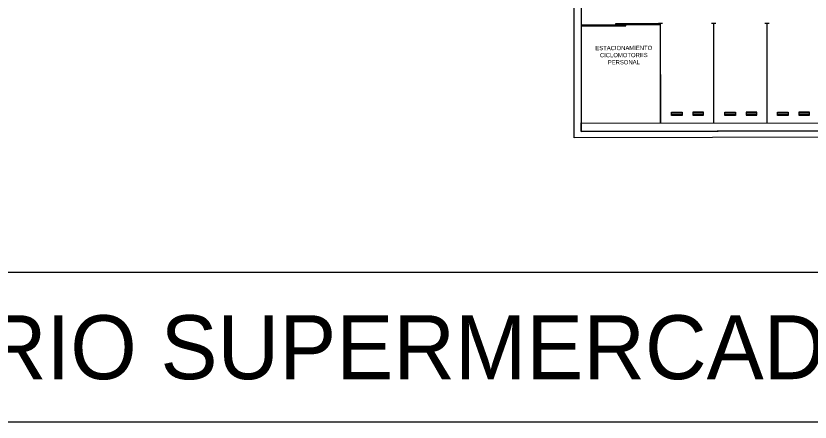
# Model space of a CAD drawing. Header units: inches. Extents: x 39 to 176, y 91 to 193.
# Drawn here: x 110.66 to 147.94, y 91.24 to 110.3 of the extents above; entities that cross this region are included whole.
import ezdxf

# ---------------------------------------------------------------- set-up
doc = ezdxf.new("R2010")
doc.units = ezdxf.units.IN
doc.header["$MEASUREMENT"] = 0
for name, color, linetype, lineweight in [('00.EE. Hach Gris Oscur. 0.05', 252, 'Continuous', 5), ('00.EE. Textos 0.05', 7, 'Continuous', 5), ('000.mARQ. Hach Gris Oscur. 0.05', 252, 'Continuous', 5)]:
    doc.layers.add(name, color=color, linetype=linetype, lineweight=lineweight)
doc.styles.add('1_500', font='', dxfattribs={"height": 1})
doc.styles.add('numerorotulo', font='')
doc.styles.get('1_500').set_extended_font_data('Arial Unicode MS')
doc.styles.get('numerorotulo').set_extended_font_data('Arial Black')

# ---------------------------------------------------------------- blocks, each defined once
blk = doc.blocks.new('TOPES')
for p, q in [((-0.193, 0.75), (-0.193, 0.25)), ((-0.168, 0.75), (-0.168, 0.25)), ((-0.084, 0.75), (-0.084, 0.25)), ((-0.059, 0.75), (-0.059, 0.25)), ((-0.193, -0.75), (-0.193, -0.25)), ((-0.168, -0.75), (-0.168, -0.25)), ((-0.084, -0.75), (-0.084, -0.25)), ((-0.059, -0.75), (-0.059, -0.25))]:
    blk.add_line(p, q)
for points in [[(-0.201, 0.75), (-0.051, 0.75), (-0.051, 0.25), (-0.201, 0.25)], [(-0.201, -0.75), (-0.051, -0.75), (-0.051, -0.25), (-0.201, -0.25)]]:
    blk.add_lwpolyline(points, close=True)
blk = doc.blocks.new('hhgfhfgh')
at = {"layer": '00.EE. Hach Gris Oscur. 0.05'}
for p, q in [((1483.231, 100.666), (1483.131, 100.666)), ((1483.331, 100.666), (1483.231, 100.666)), ((1485.731, 100.666), (1485.631, 100.666)), ((1485.831, 100.666), (1485.731, 100.666)), ((1488.231, 100.666), (1488.131, 100.666)), ((1488.331, 100.666), (1488.231, 100.666))]:
    blk.add_line(p, q, dxfattribs=at)
for points in [[(1479.513, 103.846), (1479.513, 95.599), (1511.638, 95.667), (1511.639, 95.367), (1479.175, 95.29), (1479.175, 103.846)], [(1483.231, 95.998), (1483.231, 100.666)], [(1485.731, 95.997), (1485.731, 100.666)], [(1488.231, 95.996), (1488.231, 100.666)], [(1479.513, 95.599), (1479.513, 95.999), (1511.434, 95.99)], [(1511.434, 95.99), (1511.438, 95.667), (1479.513, 95.599)]]:
    blk.add_lwpolyline(points, dxfattribs=at)
at = {"layer": '000.mARQ. Hach Gris Oscur. 0.05'}
for points in [[(1479.513, 100.556), (1481.611, 100.556), (1481.611, 100.581), (1479.513, 100.581)], [(1481.125, 100.615), (1483.222, 100.615), (1483.222, 100.64), (1481.125, 100.64)], [(1483.231, 100.556), (1483.208, 100.556), (1483.23, 95.998), (1483.231, 95.998)]]:
    blk.add_lwpolyline(points, close=True, dxfattribs=at)
at = {"layer": '00.EE. Hach Gris Oscur. 0.05', "xscale": -1, "rotation": 270.1337409355678}
for p in [(1484.499, 96.553), (1487.002, 96.553), (1489.478, 96.553)]:
    blk.add_blockref('TOPES', p, dxfattribs=at)
at = {"layer": '000.mARQ. Hach Gris Oscur. 0.05', "insert": (1481.508, 99.177), "char_height": 0.2, "width": 3.41387, "attachment_point": 5, "rotation": 0.218, "style": '1_500'}
blk.add_mtext('{\\fCentury Gothic|b0|i0|c0|p34;ESTACIONAMIENTO\\PCICLOMOTORES \\PPERSONAL}', dxfattribs=at)

msp = doc.modelspace()

# ---------------------------------------------------------------- linework, layer by layer
at = {"layer": '00.EE. Textos 0.05'}
msp.add_lwpolyline([(90.685, 98.271), (154.008, 98.271), (154.008, 91.236), (90.685, 91.236)], close=True, dxfattribs=at)

# ---------------------------------------------------------------- block references
at = {"layer": '000.mARQ. Hach Gris Oscur. 0.05'}
msp.add_blockref('hhgfhfgh', (-1342.313, 9.282), dxfattribs=at)

# ---------------------------------------------------------------- texts
at = {"layer": '00.EE. Textos 0.05', "insert": (72.465, 93.208), "char_height": 3, "attachment_point": 7, "style": 'numerorotulo'}
msp.add_mtext_dynamic_manual_height_columns('\\pi20.465;{\\fCentury Gothic|b0|i0|c0|p34;MOBILIARIO SUPERMERCADO}', width=99.40163, gutter_width=15, heights=[23.025], dxfattribs=at)

doc.saveas('drawing.dxf')
